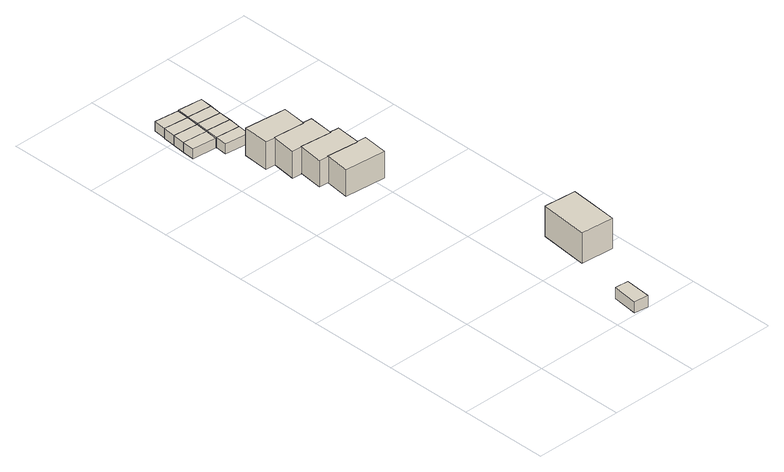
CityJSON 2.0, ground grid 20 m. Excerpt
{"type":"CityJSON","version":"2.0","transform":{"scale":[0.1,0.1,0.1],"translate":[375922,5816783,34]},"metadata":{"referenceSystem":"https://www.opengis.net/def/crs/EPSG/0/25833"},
"CityObjects":{
"building1":{"type":"Building","attributes":{"Gemeindeschluessel":"11000005","BezugspunktDach":"2200","function":"31001_2463","measuredHeight":2.56,"storeysAboveGround":1},"address":[{"country":"Germany","locality":"Berlin","thoroughfareNumber":"58 (1)","thoroughfareName":"Am Berghang"}],"geometry":[{"type":"Solid","lod":"1","boundaries":[[[[0,1,2,3]],[[4,5,6,7]],[[4,7,3,2]],[[5,4,2,1]],[[6,5,1,0]],[[7,6,0,3]]]]}]},
"building2":{"type":"Building","attributes":{"Gemeindeschluessel":"11000005","BezugspunktDach":"2200","function":"31001_2463","measuredHeight":2.38,"storeysAboveGround":1},"address":[{"country":"Germany","locality":"Berlin","thoroughfareNumber":"23A (1)","thoroughfareName":"Melsunger Straße"}],"geometry":[{"type":"Solid","lod":"1","boundaries":[[[[8,9,10,11]],[[12,13,14,15]],[[12,15,11,10]],[[13,12,10,9]],[[14,13,9,8]],[[15,14,8,11]]]]}]},
"building3":{"type":"Building","attributes":{"Gemeindeschluessel":"11000005","BezugspunktDach":"2200","function":"31001_2463","measuredHeight":2.39,"storeysAboveGround":1},"address":[{"country":"Germany","locality":"Berlin","thoroughfareNumber":"21A (1)","thoroughfareName":"Melsunger Straße"}],"geometry":[{"type":"Solid","lod":"1","boundaries":[[[[9,16,17,10]],[[18,19,13,12]],[[18,12,10,17]],[[19,18,17,16]],[[13,19,16,9]],[[12,13,9,10]]]]}]},
"building4":{"type":"Building","attributes":{"Gemeindeschluessel":"11000005","BezugspunktDach":"2200","function":"31001_2463","measuredHeight":2.35,"storeysAboveGround":1},"address":[{"country":"Germany","locality":"Berlin","thoroughfareNumber":"21B (1)","thoroughfareName":"Melsunger Straße"}],"geometry":[{"type":"Solid","lod":"1","boundaries":[[[[16,20,21,17]],[[22,23,19,18]],[[22,18,17,21]],[[23,22,21,20]],[[19,23,20,16]],[[18,19,16,17]]]]}]},
"building5":{"type":"Building","attributes":{"Gemeindeschluessel":"11000005","BezugspunktDach":"2200","function":"31001_2463","measuredHeight":2.27,"storeysAboveGround":1},"address":[{"country":"Germany","locality":"Berlin","thoroughfareNumber":"21C (1)","thoroughfareName":"Melsunger Straße"}],"geometry":[{"type":"Solid","lod":"1","boundaries":[[[[20,24,25,21]],[[26,27,28,29]],[[26,29,21,25]],[[27,26,25,24]],[[28,27,24,20]],[[29,28,20,21]]]]}]},
"building6":{"type":"Building","attributes":{"Gemeindeschluessel":"11000005","BezugspunktDach":"2200","function":"31001_2463","measuredHeight":2.27,"storeysAboveGround":1},"address":[{"country":"Germany","locality":"Berlin","thoroughfareNumber":"21 (1)","thoroughfareName":"Melsunger Straße"}],"geometry":[{"type":"Solid","lod":"1","boundaries":[[[[30,31,32,33]],[[34,35,36,37]],[[34,37,33,32]],[[35,34,32,31]],[[36,35,31,30]],[[37,36,30,33]]]]}]},
"building7":{"type":"Building","attributes":{"Gemeindeschluessel":"11000005","BezugspunktDach":"2200","function":"31001_1010","measuredHeight":6.12,"storeysAboveGround":2},"address":[{"country":"Germany","locality":"Berlin","thoroughfareNumber":"21C","thoroughfareName":"Melsunger Straße"}],"geometry":[{"type":"Solid","lod":"1","boundaries":[[[[38,39,40,41,42,43,44]],[[45,46,47,48,49,50,51]],[[45,51,44,43]],[[46,45,43,42]],[[47,46,42,41]],[[48,47,41,40]],[[49,48,40,39]],[[50,49,39,38]],[[51,50,38,44]]]]}]},
"building8":{"type":"Building","attributes":{"Gemeindeschluessel":"11000005","BezugspunktDach":"2200","function":"31001_2463","measuredHeight":2.35,"storeysAboveGround":1},"address":[{"country":"Germany","locality":"Berlin","thoroughfareNumber":"19A (1)","thoroughfareName":"Melsunger Straße"}],"geometry":[{"type":"Solid","lod":"1","boundaries":[[[[31,52,53,32]],[[54,55,56,57]],[[54,57,32,53]],[[55,54,53,52]],[[56,55,52,31]],[[57,56,31,32]]]]}]},
"building9":{"type":"Building","attributes":{"Gemeindeschluessel":"11000005","BezugspunktDach":"2200","function":"31001_1010","measuredHeight":6.02,"storeysAboveGround":2},"address":[{"country":"Germany","locality":"Berlin","thoroughfareNumber":"21B","thoroughfareName":"Melsunger Straße"}],"geometry":[{"type":"Solid","lod":"1","boundaries":[[[[43,42,41,40,58,59,60,61,62,63]],[[64,65,66,67,68,69,70,71,72,73]],[[64,73,63,62]],[[65,64,62,61]],[[66,65,61,60]],[[67,66,60,59]],[[68,67,59,58]],[[69,68,58,40]],[[70,69,40,41]],[[71,70,41,42]],[[72,71,42,43]],[[73,72,43,63]]]]}]},
"building10":{"type":"Building","attributes":{"Gemeindeschluessel":"11000005","BezugspunktDach":"2200","function":"31001_1010","measuredHeight":6.18,"storeysAboveGround":2},"address":[{"country":"Germany","locality":"Berlin","thoroughfareNumber":"21A","thoroughfareName":"Melsunger Straße"}],"geometry":[{"type":"Solid","lod":"1","boundaries":[[[[62,61,60,59,74,75,76,77,78,79]],[[80,81,82,83,84,85,86,87,88,89]],[[80,89,79,78]],[[81,80,78,77]],[[82,81,77,76]],[[83,82,76,75]],[[84,83,75,74]],[[85,84,74,59]],[[86,85,59,60]],[[87,86,60,61]],[[88,87,61,62]],[[89,88,62,79]]]]}]},
"building11":{"type":"Building","attributes":{"Gemeindeschluessel":"11000005","BezugspunktDach":"2200","function":"31001_1010","measuredHeight":6.24,"storeysAboveGround":2},"address":[{"country":"Germany","locality":"Berlin","thoroughfareNumber":"21","thoroughfareName":"Melsunger Straße"}],"geometry":[{"type":"Solid","lod":"1","boundaries":[[[[78,77,76,75,90,91,92]],[[93,94,95,96,97,98,99]],[[93,99,92,91]],[[94,93,91,90]],[[95,94,90,75]],[[96,95,75,76]],[[97,96,76,77]],[[98,97,77,78]],[[99,98,78,92]]]]}]},
"building12":{"type":"Building","attributes":{"Gemeindeschluessel":"11000005","BezugspunktDach":"2200","function":"31001_2463","measuredHeight":2.38,"storeysAboveGround":1},"address":[{"country":"Germany","locality":"Berlin","thoroughfareNumber":"19C (1)","thoroughfareName":"Melsunger Straße"}],"geometry":[{"type":"Solid","lod":"1","boundaries":[[[[52,100,101,53]],[[102,103,55,54]],[[102,54,53,101]],[[103,102,101,100]],[[55,103,100,52]],[[54,55,52,53]]]]}]},
"building13":{"type":"Building","attributes":{"Gemeindeschluessel":"11000005","BezugspunktDach":"2200","function":"31001_2463","measuredHeight":2.33,"storeysAboveGround":1},"address":[{"country":"Germany","locality":"Berlin","thoroughfareNumber":"19E (1)","thoroughfareName":"Melsunger Straße"}],"geometry":[{"type":"Solid","lod":"1","boundaries":[[[[100,104,105,101]],[[106,107,103,102]],[[106,102,101,105]],[[107,106,105,104]],[[103,107,104,100]],[[102,103,100,101]]]]}]},
"building14":{"type":"Building","attributes":{"Gemeindeschluessel":"11000005","BezugspunktDach":"2200","function":"31001_1010","measuredHeight":8.42,"storeysAboveGround":1},"address":[{"country":"Germany","locality":"Berlin","thoroughfareNumber":"58","thoroughfareName":"Am Berghang"}],"geometry":[{"type":"Solid","lod":"1","boundaries":[[[[108,109,110,111,112]],[[113,114,115,116,117]],[[113,117,112,111]],[[114,113,111,110]],[[115,114,110,109]],[[116,115,109,108]],[[117,116,108,112]]]]}]},
"building15":{"type":"Building","attributes":{"Gemeindeschluessel":"11000005","BezugspunktDach":"2200","function":"31001_2463","measuredHeight":2.2,"storeysAboveGround":1},"address":[{"country":"Germany","locality":"Berlin","thoroughfareNumber":"19F (1)","thoroughfareName":"Melsunger Straße"}],"geometry":[{"type":"Solid","lod":"1","boundaries":[[[[104,118,119,105]],[[120,121,122,123]],[[120,123,105,119]],[[121,120,119,118]],[[122,121,118,104]],[[123,122,104,105]]]]}]}
},
"vertices":[
[282,2,31],[287,61,31],[257,64,31],[250,5,31],[257,64,5],[287,61,5],[282,2,5],[250,5,5],
[59,930,32],[62,958,32],[7,963,32],[5,935,32],[7,963,9],[62,958,9],[59,930,9],[5,935,9],
[65,986,32],[10,991,32],[10,991,9],[65,986,9],
[68,1014,32],[13,1020,32],[13,1020,9],[68,1014,9],
[70,1042,32],[16,1048,32],[16,1048,10],[70,1042,10],[68,1014,10],[13,1020,10],
[113,897,33],[116,925,33],[61,930,33],[58,902,33],[61,930,10],[116,925,10],[113,897,10],[58,902,10],
[215,637,73],[221,694,73],[201,696,73],[200,694,73],[128,701,73],[128,699,73],[121,645,73],[128,699,12],[128,701,12],[200,694,12],[201,696,12],[221,694,12],[215,637,12],[121,645,12],
[119,953,33],[64,958,33],[64,958,9],[119,953,9],[116,925,9],[61,930,9],
[206,751,73],[186,753,73],[186,751,73],[114,758,73],[113,756,73],[106,701,73],[113,756,13],[114,758,13],[186,751,13],[186,753,13],[206,751,13],[201,696,13],[200,694,13],[128,701,13],[128,699,13],[106,701,13],
[191,808,73],[171,810,73],[171,808,73],[99,814,73],[99,812,73],[92,758,73],[99,812,11],[99,814,11],[171,808,11],[171,810,11],[191,808,11],[186,753,11],[186,751,11],[114,758,11],[113,756,11],[92,758,11],
[177,864,73],[82,873,73],[77,814,73],[82,873,10],[177,864,10],[171,810,10],[171,808,10],[99,814,10],[99,812,10],[77,814,10],
[121,981,33],[67,986,33],[67,986,9],[121,981,9],
[124,1009,33],[69,1014,33],[69,1014,9],[124,1009,9],
[363,179,78],[368,234,78],[373,290,78],[301,296,78],[289,186,78],[301,296,8],[373,290,8],[368,234,8],[363,179,8],[289,186,8],
[127,1037,33],[72,1042,33],[72,1042,11],[127,1037,11],[124,1009,11],[69,1014,11]
]}
